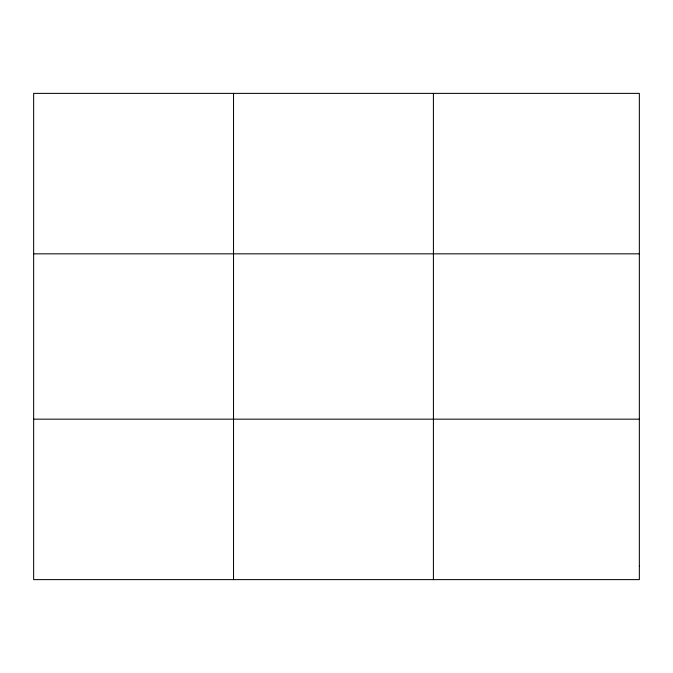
<?xml version="1.0" encoding="UTF-8"?>
<svg xmlns="http://www.w3.org/2000/svg" width="673" height="673" viewBox="0 0 673 673"><rect width="100%" height="100%" fill="white"/><g stroke="black" fill="none" stroke-linecap="round" stroke-linejoin="round"><path stroke-width="1.01" d="M233.531 93.379L233.531 579.621M433.412 93.379L433.412 579.621M33.65 253.839L639.35 253.839M33.65 419.161L639.35 419.161M639.35 566.254L639.35 579.621L33.65 579.621L33.65 93.379L639.35 93.379L639.35 566.254"/></g></svg>
